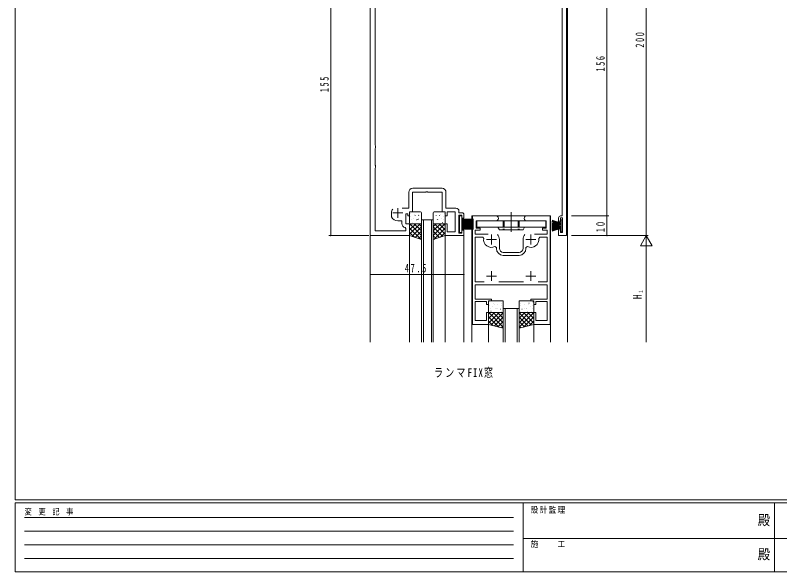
# Model space of a CAD drawing. Units: millimetres on the paper. Extents: x -397 to 397, y -282 to 282.
# Drawn here: x -393.9 to -6.2, y -282.1 to 0 of the extents above; entities that cross this region are included whole.
import ezdxf
from ezdxf.enums import TextEntityAlignment as Align

# ---------------------------------------------------------------- set-up
doc = ezdxf.new("R2010")
doc.units = ezdxf.units.MM
for name, pattern in [('USER1', [0.375, 0.25, -0.125]), ('USER2', [13, 10, -1, 1, -1]), ('USER3', [15, 10, -1, 1, -1, 1, -1]), ('USER4', [4, 3, -1])]:
    doc.linetypes.add(name, pattern=pattern)
for name, color, linetype, lineweight in [('0-1_USER1', 7, 'Continuous', 18), ('0-3_YKK_11', 7, 'Continuous', 18), ('0-4_YKK_12', 2, 'Continuous', 18), ('0-5_YSS_K', 4, 'Continuous', 18), ('0-6_YKK_13', 6, 'Continuous', 18)]:
    doc.layers.add(name, color=color, linetype=linetype, lineweight=lineweight)
doc.layers.add('0-2_YKK_ZWAK', color=7, linetype='Continuous')
doc.styles.add('ＭＳ ゴシック', font='')
doc.styles.get('ＭＳ ゴシック').set_extended_font_data('MS Gothic')

msp = doc.modelspace()

# ---------------------------------------------------------------- linework, layer by layer
at = {"layer": '0-1_USER1'}
for p, q in [((-393.908, -245.7), (-393.908, 279.3)), ((376.092, -245.7), (-393.908, -245.7)), ((-393.908, -282.1), (-393.908, -247.1)), ((338.292, -247.1), (-393.908, -247.1)), ((-136.308, -247.1), (-136.308, -282.1)), ((-8.908, -247.1), (-8.908, -282.1)), ((-136.308, -265.299), (-7.508, -265.299)), ((-7.508, -265.299), (121.292, -265.299)), ((-393.908, -282.1), (338.292, -282.1))]:
    msp.add_line(p, q, dxfattribs=at)
at = {"layer": '0-1_USER1', "linetype": 'USER1'}
for p, q in [((-389.31, -254.612), (-141.117, -254.612)), ((-389.31, -261.541), (-141.117, -261.541)), ((-389.31, -268.47), (-141.117, -268.47)), ((-389.31, -275.398), (-141.117, -275.398))]:
    msp.add_line(p, q, dxfattribs=at)
at = {"layer": '0-3_YKK_11'}
for p, q in [((-114.409, 54.293), (-114.409, -111.707)), ((-213.908, 43.296), (-213.908, -111.704)), ((-116.609, -101.707), (-116.609, 43.039)), ((-211.408, -65.91), (-211.408, 22.503)), ((-211.146, -66.207), (-211.408, -65.91)), ((-211.408, -67.497), (-211.146, -67.2)), ((-211.408, -75.91), (-211.408, -67.497)), ((-211.146, -67.2), (-211.146, -66.207)), ((-211.146, -76.207), (-211.408, -75.91)), ((-211.408, -77.497), (-211.146, -77.2)), ((-211.408, -109.204), (-211.408, -77.497)), ((-211.146, -77.2), (-211.146, -76.207)), ((-177.478, -87.704), (-192.338, -87.704)), ((-194.338, -89.704), (-194.338, -97.774)), ((-192.408, -89.634), (-185.666, -89.634)), ((-192.408, -99.704), (-192.408, -89.634)), ((-185.666, -89.634), (-185.483, -89.514)), ((-185.483, -89.514), (-184.933, -89.514)), ((-184.933, -89.514), (-184.75, -89.634)), ((-184.75, -89.634), (-177.408, -89.634)), ((-177.408, -89.634), (-177.408, -99.704)), ((-175.598, -91.929), (-175.478, -91.745)), ((-175.598, -92.479), (-175.598, -91.929)), ((-175.478, -92.662), (-175.598, -92.479)), ((-175.598, -92.929), (-175.478, -92.745)), ((-175.598, -93.479), (-175.598, -92.929)), ((-175.478, -91.745), (-175.478, -89.704)), ((-175.478, -92.745), (-175.478, -92.662)), ((-175.478, -93.662), (-175.598, -93.479)), ((-175.478, -97.774), (-175.478, -93.662)), ((-203.108, -100.204), (-203.108, -102.056)), ((-202.408, -100.204), (-197.408, -100.204)), ((-199.908, -97.704), (-199.908, -102.704)), ((-194.338, -97.774), (-197.714, -97.774)), ((-195.908, -100.704), (-194.908, -100.704)), ((-195.908, -105.704), (-195.908, -100.704)), ((-194.908, -100.704), (-194.908, -101.704)), ((-193.908, -99.704), (-192.408, -99.704)), ((-193.908, -101.704), (-193.908, -99.704)), ((-177.408, -99.704), (-175.908, -99.704)), ((-175.908, -99.704), (-175.908, -101.704)), ((-170.408, -97.774), (-175.478, -97.774)), ((-174.908, -99.704), (-170.838, -99.704)), ((-174.908, -101.704), (-174.908, -99.704)), ((-170.838, -99.704), (-170.838, -109.774)), ((-168.908, -100.104), (-168.908, -99.274)), ((-167.408, -100.104), (-168.908, -100.104)), ((-203.108, -102.056), (-203.08, -102.183)), ((-199.908, -104.204), (-197.838, -104.204)), ((-197.838, -104.204), (-197.838, -105.634)), ((-194.908, -101.704), (-193.908, -101.704)), ((-175.908, -101.704), (-174.908, -101.704)), ((-168.908, -101.404), (-167.408, -101.404)), ((-168.908, -110.404), (-168.908, -101.404)), ((-167.408, -101.404), (-167.408, -102.904)), ((-167.408, -102.904), (-166.408, -102.904)), ((-166.408, -102.904), (-166.408, -101.104)), ((-162.108, -101.708), (-150.158, -101.708)), ((-162.108, -156.708), (-162.108, -101.708)), ((-160.208, -104.208), (-160.208, -107.908)), ((-150.158, -104.208), (-160.208, -104.208)), ((-134.658, -101.708), (-122.708, -101.708)), ((-124.608, -104.208), (-134.658, -104.208)), ((-124.608, -107.908), (-124.608, -104.208)), ((-122.708, -101.708), (-122.708, -156.708)), ((-118.409, -104.707), (-118.409, -102.707)), ((-117.409, -102.707), (-117.609, -104.707)), ((-117.409, -101.707), (-116.609, -101.707)), ((-116.339, -102.707), (-117.409, -102.707)), ((-116.339, -110.207), (-116.339, -102.707)), ((-196.238, -107.593), (-195.838, -108.083)), ((-193.908, -105.704), (-195.908, -105.704)), ((-195.838, -108.083), (-195.838, -109.204)), ((-193.908, -111.704), (-193.908, -105.704)), ((-175.908, -105.704), (-175.908, -111.704)), ((-174.908, -105.704), (-175.908, -105.704)), ((-174.908, -109.774), (-174.908, -105.704)), ((-160.208, -107.908), (-158.208, -107.908)), ((-158.208, -107.908), (-158.208, -108.908)), ((-126.608, -107.908), (-124.608, -107.908)), ((-126.608, -108.908), (-126.608, -107.908)), ((-117.609, -104.707), (-118.409, -104.707)), ((-118.409, -108.207), (-117.609, -108.207)), ((-118.409, -111.707), (-118.409, -108.207)), ((-117.609, -108.207), (-117.409, -110.207)), ((-213.908, -111.704), (-193.908, -111.704)), ((-195.838, -109.204), (-211.408, -109.204)), ((-175.908, -111.704), (-166.408, -111.704)), ((-170.838, -109.774), (-174.908, -109.774)), ((-167.408, -110.404), (-168.908, -110.404)), ((-167.408, -108.904), (-167.408, -110.404)), ((-166.408, -108.904), (-167.408, -108.904)), ((-166.408, -111.704), (-166.408, -108.904)), ((-160.608, -108.908), (-160.608, -111.008)), ((-158.208, -108.908), (-160.608, -108.908)), ((-160.608, -111.008), (-154.158, -111.008)), ((-152.408, -111.208), (-152.408, -116.208)), ((-132.408, -111.208), (-132.408, -116.208)), ((-130.658, -111.008), (-124.208, -111.008)), ((-124.208, -108.908), (-126.608, -108.908)), ((-124.208, -111.008), (-124.208, -108.908)), ((-114.409, -111.707), (-118.409, -111.707)), ((-117.409, -110.207), (-116.339, -110.207)), ((-160.608, -112.508), (-156.853, -112.508)), ((-160.608, -135.208), (-160.608, -112.508)), ((-156.853, -112.508), (-156.359, -113.086)), ((-154.908, -113.708), (-149.908, -113.708)), ((-148.408, -113.708), (-148.408, -118.208)), ((-136.408, -118.208), (-136.408, -113.708)), ((-134.908, -113.708), (-129.908, -113.708)), ((-128.457, -113.086), (-127.963, -112.508)), ((-127.963, -112.508), (-124.208, -112.508)), ((-124.208, -112.508), (-124.208, -135.208)), ((-150.63, -117.292), (-149.908, -117.74)), ((-149.908, -117.74), (-149.908, -118.208)), ((-134.908, -117.74), (-134.186, -117.292)), ((-134.908, -118.208), (-134.908, -117.74)), ((-146.408, -120.208), (-142.866, -120.208)), ((-146.408, -121.708), (-138.408, -121.708)), ((-142.866, -120.208), (-142.683, -120.328)), ((-142.683, -120.328), (-142.133, -120.328)), ((-142.133, -120.328), (-141.95, -120.208)), ((-141.95, -120.208), (-138.408, -120.208)), ((-152.408, -129.708), (-152.408, -134.708)), ((-132.408, -129.708), (-132.408, -134.708)), ((-156.09, -135.208), (-160.608, -135.208)), ((-156.09, -135.208), (-160.608, -135.208)), ((-154.908, -132.208), (-149.908, -132.208)), ((-136.09, -135.208), (-148.727, -135.208)), ((-134.908, -132.208), (-129.908, -132.208)), ((-124.208, -135.208), (-128.727, -135.208)), ((-160.608, -136.708), (-160.608, -143.908)), ((-124.208, -136.708), (-160.608, -136.708)), ((-124.208, -143.908), (-124.208, -136.708)), ((-160.608, -143.908), (-152.408, -143.908)), ((-160.608, -145.108), (-160.608, -154.708)), ((-154.908, -145.108), (-160.608, -145.108)), ((-154.908, -146.708), (-154.908, -145.108)), ((-153.908, -146.708), (-154.908, -146.708)), ((-153.908, -144.708), (-153.908, -146.708)), ((-152.408, -144.708), (-153.908, -144.708)), ((-152.408, -143.908), (-152.408, -144.708)), ((-132.408, -143.908), (-124.208, -143.908)), ((-132.408, -144.708), (-132.408, -143.908)), ((-130.908, -144.708), (-132.408, -144.708)), ((-130.908, -146.708), (-130.908, -144.708)), ((-129.908, -146.708), (-130.908, -146.708)), ((-129.908, -145.108), (-129.908, -146.708)), ((-124.208, -145.108), (-129.908, -145.108)), ((-124.208, -154.708), (-124.208, -145.108)), ((-154.908, -150.708), (-153.908, -150.708)), ((-154.908, -154.708), (-154.908, -150.708)), ((-153.908, -150.708), (-153.908, -156.708)), ((-130.908, -150.708), (-129.908, -150.708)), ((-130.908, -156.708), (-130.908, -150.708)), ((-129.908, -150.708), (-129.908, -154.708)), ((-160.608, -154.708), (-154.908, -154.708)), ((-129.908, -154.708), (-124.208, -154.708)), ((-153.908, -156.708), (-162.108, -156.708)), ((-122.708, -156.708), (-130.908, -156.708))]:
    msp.add_line(p, q, dxfattribs=at)
for centre, radius, start, end in [((-192.338, -89.704), 2, 90.00001, 179.99999), ((-177.478, -89.704), 2, 0.00001, 89.99999), ((-199.908, -100.204), 3.2, 141.63348, 179.99999), ((-170.408, -99.274), 1.5, 0.00001, 89.99999), ((-167.408, -101.104), 1, 0.00001, 89.99999), ((-199.908, -100.704), 3.5, 205.00785, 270), ((-150.158, -102.958), 1.25, 269.99999, 90.00001), ((-134.658, -102.958), 1.25, 89.99999, 270.00001), ((-117.409, -102.707), 1, 90.00001, 179.99999), ((-195.838, -105.634), 2, 180.00001, 258.46303), ((-152.408, -113.708), 4, 359.99998, 40.4398), ((-132.408, -113.708), 4, 139.5602, 180.00002), ((-152.408, -113.708), 4, 171.05099, 296.3878), ((-132.408, -113.708), 4, 243.6122, 8.94901), ((-146.408, -118.208), 3.5, 180.00001, 269.99999), ((-146.408, -118.208), 2, 180.00001, 269.99999), ((-138.408, -118.208), 2, 270.00001, 359.99999), ((-138.408, -118.208), 3.5, 270.00001, 359.99999)]:
    msp.add_arc(centre, radius, start, end, dxfattribs=at)
at = {"layer": '0-4_YKK_12'}
for p, q in [((-213.908, 149.219), (-213.908, -165.704)), ((-113.908, -165.704), (-113.908, 149.219)), ((-187.908, -103.702), (-181.908, -103.702)), ((-187.908, -165.704), (-187.908, -103.702)), ((-186.908, -103.702), (-186.908, -165.704)), ((-182.908, -165.704), (-182.908, -103.702)), ((-181.908, -103.702), (-181.908, -165.704)), ((-162.408, -101.708), (-162.408, -165.704)), ((-122.408, -101.708), (-162.408, -101.708)), ((-122.408, -165.704), (-122.408, -101.708)), ((-193.908, -111.704), (-193.908, -165.704)), ((-175.908, -111.704), (-175.908, -165.704)), ((-166.408, -111.704), (-166.408, -165.704)), ((-146.408, -148.704), (-138.408, -148.704)), ((-146.408, -165.704), (-146.408, -148.704)), ((-145.408, -148.704), (-145.408, -165.704)), ((-139.408, -165.704), (-139.408, -148.704)), ((-138.408, -148.704), (-138.408, -165.704)), ((-153.908, -156.708), (-153.908, -165.704)), ((-130.908, -156.708), (-130.908, -165.704))]:
    msp.add_line(p, q, dxfattribs=at)
at = {"layer": '0-5_YSS_K'}
for p, q in [((-193.908, -100.204), (-193.908, -105.204)), ((-193.464, -100.267), (-193.42, -100.243)), ((-188.408, -99.704), (-193.408, -99.704)), ((-187.908, -105.204), (-187.908, -100.204)), ((-181.908, -105.204), (-181.908, -100.204)), ((-181.408, -99.704), (-176.408, -99.704)), ((-176.352, -100.267), (-176.396, -100.243)), ((-175.908, -100.204), (-175.908, -105.204)), ((-193.272, -102.212), (-193.225, -102.124)), ((-193.1, -103.626), (-193.094, -103.619)), ((-192.031, -102.891), (-191.987, -102.867)), ((-191.439, -101.001), (-191.395, -100.977)), ((-191.125, -101.421), (-191.119, -101.414)), ((-190.383, -103.736), (-190.336, -103.648)), ((-190.006, -103.625), (-189.962, -103.601)), ((-189.363, -101.434), (-189.319, -101.41)), ((-189.339, -103.441), (-189.333, -103.434)), ((-187.929, -104.058), (-187.908, -104.046)), ((-181.887, -104.058), (-181.908, -104.046)), ((-180.454, -101.434), (-180.498, -101.41)), ((-180.477, -103.441), (-180.484, -103.434)), ((-179.811, -103.625), (-179.855, -103.601)), ((-179.434, -103.736), (-179.481, -103.648)), ((-178.691, -101.421), (-178.698, -101.414)), ((-178.377, -101.001), (-178.421, -100.977)), ((-177.786, -102.891), (-177.83, -102.867)), ((-176.716, -103.626), (-176.723, -103.619)), ((-176.544, -102.212), (-176.591, -102.124)), ((-167.409, -101.607), (-168.609, -101.607)), ((-168.609, -101.607), (-168.609, -110.107)), ((-167.409, -110.107), (-167.409, -101.607)), ((-167.409, -103.357), (-161.609, -103.357)), ((-167.409, -103.857), (-161.609, -103.857)), ((-167.409, -104.357), (-161.609, -104.357)), ((-159.911, -104.208), (-159.911, -107.408)), ((-124.911, -104.208), (-159.911, -104.208)), ((-124.911, -104.208), (-124.911, -107.408)), ((-116.839, -105.657), (-121.73, -104.618)), ((-116.839, -105.557), (-121.669, -104.263)), ((-116.839, -105.457), (-121.594, -103.912)), ((-117.139, -103.707), (-117.139, -105.36)), ((-116.339, -103.707), (-117.139, -103.707)), ((-116.339, -109.707), (-116.339, -103.707)), ((-193.908, -111.038), (-188.574, -105.704)), ((-193.908, -108.793), (-190.819, -105.704)), ((-193.908, -106.548), (-193.064, -105.704)), ((-193.908, -105.704), (-187.908, -105.704)), ((-193.908, -111.704), (-193.908, -105.704)), ((-188.129, -113.63), (-193.908, -107.85)), ((-187.908, -111.605), (-193.81, -105.704)), ((-193.408, -105.704), (-188.408, -105.704)), ((-192.724, -112.098), (-187.908, -107.283)), ((-192.674, -105.083), (-192.63, -105.059)), ((-187.908, -109.36), (-191.565, -105.704)), ((-191.281, -105.609), (-191.274, -105.601)), ((-190.597, -105.515), (-190.553, -105.491)), ((-187.908, -107.115), (-189.32, -105.704)), ((-187.908, -105.704), (-187.908, -113.704)), ((-181.908, -111.605), (-176.006, -105.704)), ((-181.908, -109.36), (-178.251, -105.704)), ((-181.908, -107.115), (-180.496, -105.704)), ((-181.908, -105.704), (-181.908, -113.704)), ((-175.908, -105.704), (-181.908, -105.704)), ((-177.093, -112.098), (-181.908, -107.283)), ((-181.688, -113.63), (-175.908, -107.85)), ((-176.408, -105.704), (-181.408, -105.704)), ((-175.908, -111.038), (-181.243, -105.704)), ((-179.219, -105.515), (-179.263, -105.491)), ((-175.908, -108.793), (-178.997, -105.704)), ((-178.535, -105.609), (-178.542, -105.601)), ((-177.143, -105.083), (-177.187, -105.059)), ((-175.908, -106.548), (-176.752, -105.704)), ((-175.908, -111.704), (-175.908, -105.704)), ((-167.409, -104.857), (-161.609, -104.857)), ((-167.409, -105.357), (-161.609, -105.357)), ((-167.409, -105.857), (-161.609, -105.857)), ((-167.409, -106.357), (-161.609, -106.357)), ((-167.409, -106.857), (-161.609, -106.857)), ((-167.409, -107.357), (-161.609, -107.357)), ((-167.409, -107.857), (-161.609, -107.857)), ((-167.409, -108.357), (-161.609, -108.357)), ((-159.911, -107.408), (-124.911, -107.408)), ((-149.161, -107.408), (-148.411, -108.708)), ((-135.66, -107.408), (-136.411, -108.708)), ((-121.839, -106.057), (-116.839, -106.057)), ((-121.839, -107.357), (-116.839, -107.357)), ((-116.839, -105.957), (-121.832, -105.695)), ((-116.839, -106.157), (-121.832, -106.419)), ((-116.839, -107.257), (-121.832, -106.995)), ((-116.839, -107.457), (-121.832, -107.719)), ((-116.839, -105.857), (-121.812, -105.334)), ((-116.839, -106.257), (-121.812, -106.78)), ((-116.839, -107.157), (-121.812, -106.634)), ((-116.839, -107.557), (-121.812, -108.08)), ((-116.839, -105.757), (-121.778, -104.975)), ((-116.839, -107.057), (-121.778, -106.275)), ((-116.839, -106.357), (-121.778, -107.139)), ((-116.839, -107.657), (-121.778, -108.439)), ((-116.839, -107.757), (-121.73, -108.797)), ((-116.839, -107.857), (-121.669, -109.151)), ((-116.839, -107.957), (-121.594, -109.502)), ((-117.139, -106.405), (-117.139, -107.01)), ((-117.139, -108.055), (-117.139, -109.707)), ((-191.496, -112.508), (-193.908, -110.096)), ((-187.908, -113.704), (-193.908, -111.704)), ((-191.04, -112.66), (-187.908, -109.528)), ((-189.356, -113.221), (-187.908, -111.773)), ((-178.777, -112.66), (-181.908, -109.528)), ((-181.908, -113.704), (-175.908, -111.704)), ((-180.46, -113.221), (-181.908, -111.773)), ((-178.32, -112.508), (-175.908, -110.096)), ((-168.609, -110.107), (-167.409, -110.107)), ((-136.411, -108.708), (-148.411, -108.708)), ((-117.139, -109.707), (-116.339, -109.707))]:
    msp.add_line(p, q, dxfattribs=at)
at = {"layer": '0-5_YSS_K', "linetype": 'USER2'}
msp.add_line((-142.411, -99.803), (-142.411, -110.756), dxfattribs=at)
at = {"layer": '0-5_YSS_K', "linetype": 'USER4'}
for p, q in [((-146.411, -104.208), (-146.411, -108.708)), ((-145.911, -104.208), (-145.911, -108.708)), ((-138.911, -104.208), (-138.911, -108.708)), ((-138.411, -104.208), (-138.411, -108.708))]:
    msp.add_line(p, q, dxfattribs=at)
at = {"layer": '0-5_YSS_K', "linetype": 'USER3'}
for p, q in [((-153.908, -145.204), (-153.908, -150.204)), ((-153.464, -145.267), (-153.42, -145.243)), ((-146.908, -144.704), (-153.408, -144.704)), ((-153.272, -147.212), (-153.225, -147.124)), ((-151.439, -146.001), (-151.395, -145.977)), ((-151.125, -146.421), (-151.119, -146.414)), ((-149.363, -146.434), (-149.319, -146.41)), ((-147.338, -147.168), (-147.294, -147.144)), ((-147.131, -145.976), (-147.124, -145.968)), ((-146.695, -144.976), (-146.651, -144.952)), ((-146.408, -150.204), (-146.408, -145.204)), ((-138.408, -150.204), (-138.408, -145.204)), ((-138.122, -144.976), (-138.165, -144.952)), ((-137.908, -144.704), (-131.408, -144.704)), ((-137.685, -145.976), (-137.692, -145.968)), ((-137.479, -147.168), (-137.522, -147.144)), ((-135.454, -146.434), (-135.498, -146.41)), ((-133.691, -146.421), (-133.698, -146.414)), ((-133.377, -146.001), (-133.421, -145.977)), ((-131.544, -147.212), (-131.591, -147.124)), ((-131.352, -145.267), (-131.396, -145.243)), ((-130.908, -145.204), (-130.908, -150.204)), ((-153.908, -156.038), (-148.574, -150.704)), ((-153.908, -153.793), (-150.819, -150.704)), ((-153.908, -151.548), (-153.064, -150.704)), ((-153.908, -150.704), (-146.408, -150.704)), ((-153.908, -156.704), (-153.908, -150.704)), ((-146.408, -158.105), (-153.81, -150.704)), ((-153.408, -150.704), (-146.908, -150.704)), ((-153.1, -148.626), (-153.094, -148.619)), ((-152.674, -150.083), (-152.63, -150.059)), ((-152.661, -157.036), (-146.408, -150.783)), ((-152.031, -147.891), (-151.987, -147.867)), ((-146.408, -155.86), (-151.565, -150.704)), ((-151.281, -150.609), (-151.274, -150.601)), ((-150.597, -150.515), (-150.553, -150.491)), ((-150.383, -148.736), (-150.336, -148.648)), ((-150.006, -148.625), (-149.962, -148.601)), ((-149.339, -148.441), (-149.333, -148.434)), ((-146.408, -153.615), (-149.32, -150.704)), ((-147.929, -149.058), (-147.885, -149.034)), ((-147.287, -150.163), (-147.28, -150.156)), ((-146.408, -151.37), (-147.075, -150.704)), ((-146.408, -150.704), (-146.408, -158.704)), ((-138.408, -158.105), (-131.006, -150.704)), ((-138.408, -155.86), (-133.251, -150.704)), ((-138.408, -153.615), (-135.496, -150.704)), ((-138.408, -151.37), (-137.742, -150.704)), ((-138.408, -150.704), (-138.408, -158.704)), ((-130.908, -150.704), (-138.408, -150.704)), ((-132.155, -157.036), (-138.408, -150.783)), ((-131.408, -150.704), (-137.908, -150.704)), ((-137.53, -150.163), (-137.536, -150.156)), ((-136.887, -149.058), (-136.931, -149.034)), ((-130.908, -156.038), (-136.243, -150.704)), ((-135.477, -148.441), (-135.484, -148.434)), ((-134.811, -148.625), (-134.855, -148.601)), ((-134.434, -148.736), (-134.481, -148.648)), ((-134.219, -150.515), (-134.263, -150.491)), ((-130.908, -153.793), (-133.997, -150.704)), ((-133.535, -150.609), (-133.542, -150.601)), ((-132.786, -147.891), (-132.83, -147.867)), ((-132.143, -150.083), (-132.187, -150.059)), ((-130.908, -151.548), (-131.752, -150.704)), ((-131.716, -148.626), (-131.723, -148.619)), ((-130.908, -156.704), (-130.908, -150.704)), ((-148.654, -158.105), (-153.908, -152.85)), ((-150.889, -157.509), (-146.408, -153.028)), ((-133.928, -157.509), (-138.408, -153.028)), ((-136.162, -158.105), (-130.908, -152.85)), ((-151.715, -157.288), (-153.908, -155.096)), ((-146.408, -158.704), (-153.908, -156.704)), ((-149.116, -157.981), (-146.408, -155.273)), ((-147.344, -158.454), (-146.408, -157.518)), ((-135.7, -157.981), (-138.408, -155.273)), ((-138.408, -158.704), (-130.908, -156.704)), ((-137.472, -158.454), (-138.408, -157.518)), ((-133.101, -157.288), (-130.908, -155.096))]:
    msp.add_line(p, q, dxfattribs=at)
at = {"layer": '0-5_YSS_K'}
for centre, start, end in [((-193.408, -100.204), 90, 180), ((-188.408, -100.204), 0, 90), ((-181.408, -100.204), 90, 180), ((-176.408, -100.204), 0, 90), ((-193.408, -105.204), 180, 270), ((-188.408, -105.204), 270, 0), ((-181.408, -105.204), 180, 270), ((-176.408, -105.204), 270, 360)]:
    msp.add_arc(centre, 0.5, start, end, dxfattribs=at)
at = {"layer": '0-5_YSS_K', "linetype": 'USER3'}
for centre, start, end in [((-153.408, -145.204), 90, 180), ((-146.908, -145.204), 0, 90), ((-137.908, -145.204), 90, 180), ((-131.408, -145.204), 0, 90), ((-153.408, -150.204), 180, 270), ((-146.908, -150.204), 270, 0), ((-137.908, -150.204), 180, 270), ((-131.408, -150.204), 270, 0)]:
    msp.add_arc(centre, 0.5, start, end, dxfattribs=at)
at = {"layer": '0-6_YKK_13'}
for p, q in [((-73.908, -111.707), (-73.908, 88.293)), ((-93.908, 54.293), (-93.908, -101.708)), ((-233.908, 43.296), (-233.908, -111.704)), ((-111.908, -101.707), (-92.908, -101.707)), ((-110.908, -101.708), (-92.908, -101.708)), ((-93.908, -111.707), (-93.908, -101.707)), ((-214.608, -111.704), (-234.908, -111.704)), ((-111.908, -111.707), (-92.908, -111.707)), ((-111.908, -111.707), (-72.908, -111.707)), ((-111.908, -111.707), (-72.908, -111.707)), ((-73.908, -111.707), (-76.908, -116.903)), ((-73.908, -111.707), (-73.908, -122.099)), ((-73.908, -111.707), (-70.908, -116.903)), ((-213.908, -112.704), (-213.908, -132.413)), ((-166.408, -112.704), (-166.408, -132.413)), ((-76.908, -116.903), (-70.908, -116.903)), ((-73.908, -165.704), (-73.908, -117.707)), ((-213.908, -131.413), (-166.408, -131.413))]:
    msp.add_line(p, q, dxfattribs=at)
for centre, start, end in [((-93.908, -101.707), 90, 270), ((-93.908, -101.708), 90, 270), ((-93.908, -101.707), 270, 90), ((-93.908, -101.708), 270, 90), ((-233.908, -111.704), 90, 270), ((-233.908, -111.704), 270, 90), ((-93.908, -111.707), 90, 270), ((-93.908, -111.707), 270, 90), ((-213.908, -131.413), 0, 180), ((-213.908, -131.413), 180, 0), ((-166.408, -131.413), 0, 180), ((-166.408, -131.413), 180, 0)]:
    msp.add_arc(centre, 0.106, start, end, dxfattribs=at)

# ---------------------------------------------------------------- texts
at = {"layer": '0-1_USER1', "style": 'ＭＳ ゴシック', "width": 0.9}
for p in [(-17.39, -260.056), (-17.39, -277.378)]:
    msp.add_text('殿', height=5.132, dxfattribs=at).set_placement(p, align=Align.BOTTOM_LEFT)
at = {"layer": '0-1_USER1', "char_height": 3.079, "attachment_point": 7, "style": 'ＭＳ ゴシック'}
for s, insert in [('\\T1.23;\\W0.85;変\\~更\\~記\\~事', (-389.194, -253.547)), ('\\T1.17;\\W0.9;設計監理', (-132.539, -252.633)), ('\\T1.17;\\W0.9;施\u3000\u3000工', (-132.539, -269.954))]:
    msp.add_mtext(s, dxfattribs=dict(at, insert=insert))
at = {"layer": '0-2_YKK_ZWAK', "insert": (-181.584, -183.804), "char_height": 4.399, "attachment_point": 7, "style": 'ＭＳ ゴシック'}
msp.add_mtext('\\T1.23;\\W0.75;ランマFIX窓', dxfattribs=at)
at = {"layer": '0-6_YKK_13', "color": 7, "style": 'ＭＳ ゴシック', "width": 0.8}
for s, height, p in [('H', 4.399, (-74.908, -143.886)), ('1', 2.199, (-74.908, -140.767))]:
    msp.add_text(s, height=height, rotation=90, dxfattribs=at).set_placement(p, align=Align.BOTTOM_LEFT)
at = {"layer": '0-6_YKK_13', "color": 7, "char_height": 4.399, "attachment_point": 7, "rotation": 90, "style": 'ＭＳ ゴシック'}
for s, insert in [('\\T1.38;\\W0.7;200', (-74.908, -16.409)), ('\\T1.38;\\W0.7;156', (-94.908, -28.52)), ('\\T1.38;\\W0.7;155', (-234.908, -39.004)), ('\\T1.37;\\W0.75;10', (-94.908, -110.009))]:
    msp.add_mtext(s, dxfattribs=dict(at, insert=insert))
at = {"layer": '0-6_YKK_13', "color": 7, "insert": (-196.31, -130.413), "char_height": 4.399, "attachment_point": 7, "style": 'ＭＳ ゴシック'}
msp.add_mtext('\\T1.39;\\W0.7;47.5', dxfattribs=at)

doc.saveas('drawing.dxf')
